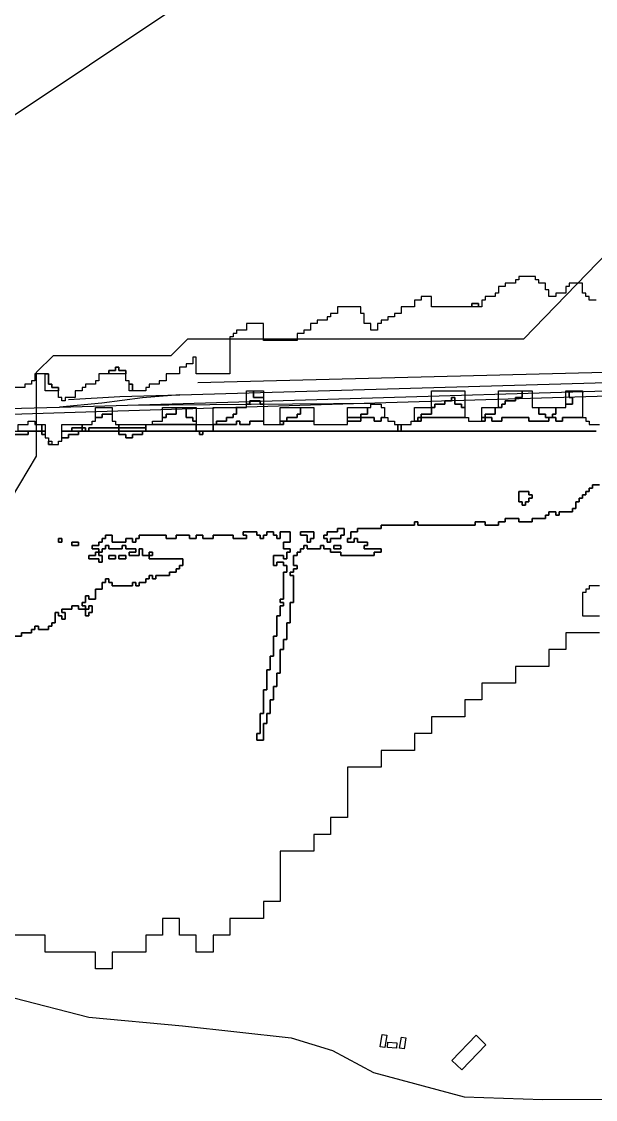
# Model space of a CAD drawing. Header units: metres. Extents: x 553506 to 563855, y 142925 to 150243.
# Drawn here: x 557246 to 557588, y 145602 to 146244 of the extents above; entities that cross this region are included whole.
import ezdxf

# ---------------------------------------------------------------- set-up
doc = ezdxf.new("R2010")
doc.units = ezdxf.units.M
for name, color, linetype in [('C-BUILDINGS', 8, 'Continuous'), ('C-FLOOD_ZONE_3', 150, 'Continuous'), ('C-RAILWAYS', 250, 'Continuous'), ('C-ROADS', 33, 'Continuous'), ('C-WATERWAYS', 5, 'Continuous'), ('E-132KV-UGC-ALT', 8, 'Continuous')]:
    doc.layers.add(name, color=color, linetype=linetype)

msp = doc.modelspace()

# ---------------------------------------------------------------- linework, layer by layer
at = {"layer": 'C-BUILDINGS'}
for points in [[(557462.3319, 145633.1402), (557459.5215, 145633.5549), (557460.609, 145640.9784), (557463.4123, 145640.5634), (557462.3319, 145633.1402)], [(557473.6901, 145632.4643), (557471.0827, 145632.8741), (557472.1037, 145639.2715), (557474.7184, 145638.8508), (557473.6901, 145632.4643)], [(557522.4085, 145634.8364), (557508.0255, 145619.8714), (557502.1748, 145625.4684), (557516.5577, 145640.4334), (557522.4085, 145634.8364)], [(557469.1531, 145632.8483), (557463.888, 145633.2547), (557464.1274, 145636.4006), (557469.3921, 145636.0054), (557469.1531, 145632.8483)]]:
    msp.add_lwpolyline(points, close=True, dxfattribs=at)
at = {"layer": 'C-FLOOD_ZONE_3'}
for points in [[(557588, 146078), (557584, 146078), (557584, 146080), (557582, 146080), (557582, 146082), (557580, 146082), (557580, 146086), (557580, 146088), (557572, 146088), (557572, 146086), (557570, 146086), (557570, 146084), (557570, 146082), (557564, 146082), (557564, 146080), (557562, 146080), (557560, 146080), (557560, 146082), (557560, 146084), (557558, 146084), (557558, 146088), (557554, 146088), (557554, 146090), (557552, 146090), (557552, 146092), (557542, 146092), (557542, 146090), (557540, 146090), (557540, 146088), (557534, 146088), (557534, 146086), (557530, 146086), (557530, 146084), (557530, 146082), (557528, 146082), (557528, 146080), (557522, 146080), (557522, 146078), (557520, 146078), (557520, 146076), (557520, 146074), (557518, 146074), (557518, 146076), (557514, 146076), (557514, 146074), (557510, 146074), (557490, 146074), (557490, 146080), (557484, 146080), (557484, 146078), (557480, 146078), (557480, 146076), (557480, 146074), (557478, 146074), (557472, 146074), (557472, 146070), (557468, 146070), (557468, 146068), (557464, 146068), (557464, 146066), (557460, 146066), (557460, 146064), (557458, 146064), (557458, 146060), (557454, 146060), (557454, 146064), (557452, 146064), (557450, 146064), (557450, 146068), (557450, 146070), (557448, 146070), (557448, 146074), (557438, 146074), (557434, 146074), (557434, 146070), (557430, 146070), (557430, 146068), (557428, 146068), (557428, 146066), (557422, 146066), (557422, 146064), (557420, 146064), (557418, 146064), (557418, 146060), (557414, 146060), (557414, 146058), (557410, 146058), (557410, 146054), (557390, 146054), (557390, 146064), (557384, 146064), (557380, 146064), (557380, 146060), (557374, 146060), (557374, 146058), (557372, 146058), (557372, 146056), (557370, 146056), (557370, 146034), (557350, 146034), (557350, 146044), (557348, 146044), (557348, 146040), (557344, 146040), (557344, 146038), (557340, 146038), (557340, 146036), (557340, 146034), (557334, 146034), (557332, 146034), (557332, 146030), (557328, 146030), (557328, 146028), (557322, 146028), (557322, 146026), (557320, 146026), (557320, 146024), (557312, 146024), (557312, 146028), (557310, 146028), (557310, 146030), (557308, 146030), (557308, 146034), (557308, 146036), (557304, 146036), (557304, 146038), (557302, 146038), (557302, 146036), (557298, 146036), (557298, 146034), (557292, 146034), (557292, 146030), (557290, 146030), (557290, 146028), (557284, 146028), (557284, 146026), (557282, 146026), (557282, 146024), (557280, 146024), (557278, 146024), (557278, 146020), (557272, 146020), (557272, 146018), (557270, 146018), (557270, 146020), (557268, 146020), (557268, 146024), (557268, 146026), (557264, 146026), (557264, 146028), (557262, 146028), (557262, 146034), (557260, 146034), (557254, 146034), (557254, 146030), (557252, 146030), (557252, 146028), (557248, 146028), (557248, 146026), (557242, 146026)], [(557587.999, 146000), (557550, 146000), (557538, 146000), (557495.3019, 146000), (557487.763, 146000), (557472, 146000), (557472.0003, 146003.9997), (557478, 146004), (557478, 146006), (557480, 146006), (557482, 146006.0005), (557483.999, 146006.001), (557483.9997, 146008.0003), (557508, 146008.001), (557510.0003, 146008.0003), (557511.9995, 146008), (557512.0005, 146006), (557513.9995, 146006), (557520.0003, 146006.0007), (557521.999, 146006.001), (557521.9997, 146008.0003), (557524, 146008.001), (557526.0006, 146008.0006), (557526.001, 146006.001), (557531.999, 146006.001), (557531.9994, 146008.0006), (557534, 146008.001), (557540, 146008.001), (557548.0006, 146008.0006), (557548.001, 146006.001), (557550, 146006.001), (557550, 146006.001), (557558, 146006.001), (557559.999, 146006.001), (557559.999, 146008), (557562, 146008.0005), (557564.0006, 146008.0006), (557564.001, 146006.001), (557567.999, 146006.001), (557567.9994, 146008.0006), (557580, 146008.0005), (557582, 146008), (557582, 146006.0005), (557584, 146005.9995), (557584, 146004), (557590, 146004)], [(557240, 145998.0005), (557249.999, 145998.001), (557249.999, 146000), (557254, 146000), (557258, 146000), (557258, 145998), (557260, 145998), (557260, 145996.0005), (557262, 145995.9995), (557262, 145994), (557262, 145992), (557264, 145992), (557268, 145992), (557268, 145994), (557270, 145994), (557270, 145996), (557274, 145996), (557274, 145997.9995), (557276.001, 145998), (557280, 145998), (557280, 145999.9995), (557284.001, 146000), (557285.999, 146000), (557298, 146000), (557304, 145999.9995), (557304, 145998), (557308, 145998), (557308, 145996.0005), (557310.0005, 145996), (557312, 145996), (557312, 145998), (557313.999, 145998), (557318, 145998.0005), (557318, 146000), (557335.999, 146000), (557346.001, 146000), (557347.999, 146000), (557352, 145999.9995), (557352, 145998), (557353.9995, 145998), (557354.0005, 146000), (557366.5311, 146000), (557367.999, 146000), (557370.001, 146000), (557372, 146000), (557374, 146000), (557375.999, 146000), (557378.001, 146000), (557385.999, 146000), (557390.001, 146000), (557392, 146000), (557422, 146000), (557432, 146000), (557449.999, 146000), (557454.001, 146000), (557462, 146000), (557463.999, 146000), (557466.001, 146000), (557487.763, 146000), (557495.3019, 146000), (557540, 146000), (557544, 146000), (557587.999, 146000)], [(557242.001, 145877.999), (557246.0006, 145877.9994), (557246.001, 145879.999), (557252.0006, 145879.9994), (557252.001, 145881.999), (557254.0006, 145881.9994), (557254.001, 145883.999), (557255.999, 145883.999), (557255.9994, 145881.9994), (557262.0006, 145881.9994), (557262.001, 145883.999), (557264.0006, 145883.9994), (557264.001, 145885.999), (557266.0006, 145885.9994), (557266.001, 145891.999), (557267.999, 145891.999), (557267.9994, 145889.9994), (557269.999, 145889.999), (557269.9994, 145887.9994), (557272.0006, 145887.9994), (557272.0006, 145892.0006), (557270.001, 145892.001), (557270.001, 145893.999), (557276.0006, 145893.9994), (557276.001, 145895.999), (557279.999, 145895.999), (557279.9994, 145893.9994), (557284, 145894), (557284.0006, 145896.0006), (557282.001, 145896.001), (557282.001, 145897.999), (557284.0006, 145897.9994), (557284.001, 145901.999), (557285.999, 145901.999), (557285.9994, 145899.9994), (557290.0006, 145899.9994), (557290.001, 145905.999), (557294.0006, 145905.9994), (557294.001, 145909.999), (557296.0006, 145909.9994), (557296.001, 145911.999), (557297.999, 145911.999), (557297.9994, 145909.9994), (557299.999, 145909.999), (557299.9994, 145907.9994), (557312.0006, 145907.9994), (557312.001, 145909.999), (557313.999, 145909.999), (557313.9994, 145907.9994), (557316.0006, 145907.9994), (557316.001, 145909.999), (557320.0006, 145909.9994), (557320.001, 145911.999), (557322.0006, 145911.9994), (557322.001, 145913.999), (557323.999, 145913.999), (557323.9994, 145911.9994), (557326.0006, 145911.9994), (557326.001, 145913.999), (557334.0006, 145913.9994), (557334.001, 145915.999), (557338.0006, 145915.9994), (557338.001, 145917.999), (557340.0006, 145917.9994), (557340.001, 145919.999), (557342.0006, 145919.9994), (557342.0006, 145924.0006), (557322.001, 145924.001), (557322, 145926), (557318.001, 145926.001), (557318.0006, 145930.0006), (557315.9994, 145930.0006), (557315.999, 145926.001), (557310.001, 145926.001), (557310.001, 145927.999), (557314.0006, 145927.9994), (557314.0006, 145930.0006), (557308.001, 145930.001), (557308.0006, 145932.0006), (557305.9994, 145932.0006), (557305.999, 145930.001), (557298.001, 145930.001), (557298.0006, 145932.0006), (557295.9994, 145932.0006), (557295.999, 145930.001), (557293.9994, 145930.0006), (557293.999, 145928.001), (557292, 145928), (557292.0006, 145930.0006), (557288.001, 145930.001), (557288.001, 145931.999), (557292.0006, 145931.9994), (557292.001, 145933.999), (557294.0006, 145933.9994), (557294.001, 145935.999), (557296.0006, 145935.9994), (557296.001, 145937.999), (557299.999, 145937.999), (557299.9994, 145933.9994), (557308.0006, 145933.9994), (557308.001, 145935.999), (557311.999, 145935.999), (557311.9994, 145933.9994), (557314.0006, 145933.9994), (557314.001, 145935.999), (557316.0006, 145935.9994), (557316.001, 145937.999), (557320, 145937.999), (557331.999, 145937.999), (557331.9994, 145935.9994), (557338.0006, 145935.9994), (557338.001, 145937.999), (557340, 145937.999), (557345.999, 145937.999), (557345.9994, 145935.9994), (557350.0006, 145935.9994), (557350.001, 145937.999), (557353.999, 145937.999), (557353.9994, 145935.9994), (557358, 145935.999), (557360.0006, 145935.9994), (557360.001, 145937.999), (557366, 145937.999), (557371.999, 145937.999), (557371.9994, 145935.9994), (557380.0006, 145935.9994), (557380.0006, 145938.0006), (557378.001, 145938.001), (557378.001, 145939.999), (557385.999, 145939.999), (557385.9994, 145937.9994), (557387.999, 145937.999), (557387.9994, 145935.9994), (557390.0006, 145935.9994), (557390.001, 145937.999), (557392.0006, 145937.9994), (557392.001, 145939.999), (557394, 145939.999), (557395.999, 145939.999), (557395.9994, 145937.9994), (557397.999, 145937.999), (557397.9994, 145935.9994), (557400.0006, 145935.9994), (557400.001, 145938), (557400.001, 145939.999), (557405.999, 145939.999), (557405.999, 145934.001), (557401.9994, 145934.0006), (557401.9994, 145929.9994), (557405.999, 145929.999), (557405.999, 145928.001), (557403.9994, 145928.0006), (557403.999, 145924.001), (557402.001, 145924.001), (557402.0006, 145926.0006), (557395.9994, 145926.0006), (557395.9994, 145919.9994), (557398.0006, 145919.9994), (557398.001, 145921.999), (557401.999, 145921.999), (557401.9994, 145919.9994), (557403.999, 145919.999), (557403.999, 145916.001), (557401.9994, 145916.0006), (557401.999, 145900.001), (557399.9994, 145900.0006), (557399.9994, 145897.9994), (557401.999, 145897.999), (557401.999, 145896.001), (557399.9994, 145896.0006), (557399.999, 145890.001), (557397.9994, 145890.0006), (557397.999, 145878.001), (557395.9994, 145878.0006), (557395.999, 145866.001), (557393.9994, 145866.0006), (557393.999, 145858.001), (557391.9994, 145858.0006), (557391.999, 145846.001), (557389.9994, 145846.0006), (557389.999, 145832.001), (557387.9994, 145832.0006), (557387.999, 145820.001), (557385.9994, 145820.0006), (557385.9994, 145815.9994), (557390.0006, 145815.9994), (557390.001, 145825.999), (557392.0006, 145825.9994), (557392.001, 145831.999), (557394.0006, 145831.9994), (557394.001, 145839.999), (557396.0006, 145839.9994), (557396.001, 145847.999), (557398.0006, 145847.9994), (557398.001, 145855.999), (557400.0006, 145855.9994), (557400.001, 145869.999), (557402.0006, 145869.9994), (557402.001, 145875.999), (557404.0006, 145875.9994), (557404.001, 145885.999), (557406.0006, 145885.9994), (557406.001, 145897.999), (557408.0006, 145897.9994), (557408.0006, 145914.0006), (557406.001, 145914.001), (557406.001, 145915.999), (557408.0006, 145915.9994), (557408.001, 145917.999), (557410.0006, 145917.9994), (557410.0006, 145920.0006), (557408.001, 145920.001), (557408.001, 145925.999), (557410.0006, 145925.9994), (557410.001, 145927.999), (557412.0006, 145927.9994), (557412.001, 145929.999), (557414.0006, 145929.9994), (557414.001, 145931.999), (557415.999, 145931.999), (557415.9994, 145929.9994), (557424.0006, 145929.9994), (557424.001, 145931.999), (557425.999, 145931.999), (557425.9994, 145929.9994), (557429.999, 145929.999), (557429.9994, 145927.9994), (557435.999, 145927.999), (557435.9994, 145925.9994), (557456.0006, 145925.9994), (557456.001, 145927.999), (557460.0006, 145927.9994), (557460.0006, 145930.0006), (557450.001, 145930.001), (557450.001, 145931.999), (557452.0006, 145931.9994), (557452.0006, 145934.0006), (557446.001, 145934.001), (557446.0006, 145936.0006), (557443.9994, 145936.0006), (557443.999, 145934.001), (557440.001, 145934.001), (557440.001, 145935.999), (557442.0006, 145935.9994), (557442.001, 145939.999), (557446.0006, 145939.9994), (557446.001, 145941.999), (557460.0006, 145941.9994), (557460.001, 145943.999), (557462, 145943.999), (557464, 145943.999), (557472, 145943.999), (557476, 145943.999), (557480.0006, 145943.9994), (557480.001, 145945.999), (557481.999, 145945.999), (557481.9994, 145943.9994), (557516.0006, 145943.9994), (557516.001, 145945.999), (557521.999, 145945.999), (557521.9994, 145943.9994), (557530.0006, 145943.9994), (557530.001, 145945.999), (557534.0006, 145945.9994), (557534.001, 145947.999), (557541.999, 145947.999), (557541.9994, 145945.9994), (557550.0006, 145945.9994), (557550.001, 145947.999), (557558.0006, 145947.9994), (557558.001, 145949.999), (557560.0006, 145949.9994), (557560.001, 145951.999), (557563.999, 145951.999), (557563.9994, 145949.9994), (557566.0006, 145949.9994), (557566.001, 145951.999), (557574.0006, 145951.9994), (557574.001, 145953.999), (557576.0006, 145953.9994), (557576.001, 145957.999), (557578.0006, 145957.9994), (557578.001, 145959.999), (557580.0006, 145959.9994), (557580.001, 145961.999), (557582.0006, 145961.9994), (557582.001, 145963.999), (557584.0006, 145963.9994), (557584.001, 145965.999), (557586.0006, 145965.9994), (557586.001, 145967.999), (557590.0006, 145967.9994)], [(557590.0006, 145967.9994), (557586.001, 145967.999), (557586.0006, 145965.9994), (557584.001, 145965.999), (557584.0006, 145963.9994), (557582.001, 145963.999), (557582.0006, 145961.9994), (557580.001, 145961.999), (557580.0006, 145959.9994), (557578.001, 145959.999), (557578.0006, 145957.9994), (557576.001, 145957.999), (557576.0006, 145953.9994), (557574.001, 145953.999), (557574.0006, 145951.9994), (557566.001, 145951.999), (557566.0006, 145949.9994), (557563.9994, 145949.9994), (557563.999, 145951.999), (557560.001, 145951.999), (557560.0006, 145949.9994), (557558.001, 145949.999), (557558.0006, 145947.9994), (557550.001, 145947.999), (557550.0006, 145945.9994), (557541.9994, 145945.9994), (557541.999, 145947.999), (557534.001, 145947.999), (557534.0006, 145945.9994), (557530.001, 145945.999), (557530.0006, 145943.9994), (557521.9994, 145943.9994), (557521.999, 145945.999), (557516.001, 145945.999), (557516.0006, 145943.9994), (557481.9994, 145943.9994), (557481.999, 145945.999), (557480.001, 145945.999), (557480.0006, 145943.9994), (557476, 145943.999), (557472, 145943.999), (557464, 145943.999), (557462, 145943.999), (557460.001, 145943.999), (557460.0006, 145941.9994), (557446.001, 145941.999), (557446.0006, 145939.9994), (557442.001, 145939.999), (557442.0006, 145935.9994), (557440.001, 145935.999), (557440.001, 145934.001), (557443.999, 145934.001), (557443.9994, 145936.0006), (557446.0006, 145936.0006), (557446.001, 145934.001), (557452.0006, 145934.0006), (557452.0006, 145931.9994), (557450.001, 145931.999), (557450.001, 145930.001), (557460.0006, 145930.0006), (557460.0006, 145927.9994), (557456.001, 145927.999), (557456.0006, 145925.9994), (557435.9994, 145925.9994), (557435.999, 145927.999), (557429.9994, 145927.9994), (557429.999, 145929.999), (557425.9994, 145929.9994), (557425.999, 145931.999), (557424.001, 145931.999), (557424.0006, 145929.9994), (557415.9994, 145929.9994), (557415.999, 145931.999), (557414.001, 145931.999), (557414.0006, 145929.9994), (557412.001, 145929.999), (557412.0006, 145927.9994), (557410.001, 145927.999), (557410.0006, 145925.9994), (557408.001, 145925.999), (557408.001, 145920.001), (557410.0006, 145920.0006), (557410.0006, 145917.9994), (557408.001, 145917.999), (557408.0006, 145915.9994), (557406.001, 145915.999), (557406.001, 145914.001), (557408.0006, 145914.0006), (557408.0006, 145897.9994), (557406.001, 145897.999), (557406.0006, 145885.9994), (557404.001, 145885.999), (557404.0006, 145875.9994), (557402.001, 145875.999), (557402.0006, 145869.9994), (557400.001, 145869.999), (557400.0006, 145855.9994), (557398.001, 145855.999), (557398.0006, 145847.9994), (557396.001, 145847.999), (557396.0006, 145839.9994), (557394.001, 145839.999), (557394.0006, 145831.9994), (557392.001, 145831.999), (557392.0006, 145825.9994), (557390.001, 145825.999), (557390.0006, 145815.9994), (557385.9994, 145815.9994), (557385.9994, 145820.0006), (557387.999, 145820.001), (557387.9994, 145832.0006), (557389.999, 145832.001), (557389.9994, 145846.0006), (557391.999, 145846.001), (557391.9994, 145858.0006), (557393.999, 145858.001), (557393.9994, 145866.0006), (557395.999, 145866.001), (557395.9994, 145878.0006), (557397.999, 145878.001), (557397.9994, 145890.0006), (557399.999, 145890.001), (557399.9994, 145896.0006), (557401.999, 145896.001), (557401.999, 145897.999), (557399.9994, 145897.9994), (557399.9994, 145900.0006), (557401.999, 145900.001), (557401.9994, 145916.0006), (557403.999, 145916.001), (557403.999, 145919.999), (557401.9994, 145919.9994), (557401.999, 145921.999), (557398.001, 145921.999), (557398.0006, 145919.9994), (557395.9994, 145919.9994), (557395.9994, 145926.0006), (557402.0006, 145926.0006), (557402.001, 145924.001), (557403.999, 145924.001), (557403.9994, 145928.0006), (557405.999, 145928.001), (557405.999, 145929.999), (557401.9994, 145929.9994), (557401.9994, 145934.0006), (557405.999, 145934.001), (557405.999, 145939.999), (557400.001, 145939.999), (557400.001, 145938), (557400.0006, 145935.9994), (557397.9994, 145935.9994), (557397.999, 145937.999), (557395.9994, 145937.9994), (557395.999, 145939.999), (557394, 145939.999), (557392.001, 145939.999), (557392.0006, 145937.9994), (557390.001, 145937.999), (557390.0006, 145935.9994), (557387.9994, 145935.9994), (557387.999, 145937.999), (557385.9994, 145937.9994), (557385.999, 145939.999), (557378.001, 145939.999), (557378.001, 145938.001), (557380.0006, 145938.0006), (557380.0006, 145935.9994), (557371.9994, 145935.9994), (557371.999, 145937.999), (557366, 145937.999), (557360.001, 145937.999), (557360.0006, 145935.9994), (557358, 145935.999), (557353.9994, 145935.9994), (557353.999, 145937.999), (557350.001, 145937.999), (557350.0006, 145935.9994), (557345.9994, 145935.9994), (557345.999, 145937.999), (557340, 145937.999), (557338.001, 145937.999), (557338.0006, 145935.9994), (557331.9994, 145935.9994), (557331.999, 145937.999), (557320, 145937.999), (557316.001, 145937.999), (557316.0006, 145935.9994), (557314.001, 145935.999), (557314.0006, 145933.9994), (557311.9994, 145933.9994), (557311.999, 145935.999), (557308.001, 145935.999), (557308.0006, 145933.9994), (557299.9994, 145933.9994), (557299.999, 145937.999), (557296.001, 145937.999), (557296.0006, 145935.9994), (557294.001, 145935.999), (557294.0006, 145933.9994), (557292.001, 145933.999), (557292.0006, 145931.9994), (557288.001, 145931.999), (557288.001, 145930.001), (557292.0006, 145930.0006), (557292, 145928), (557293.999, 145928.001), (557293.9994, 145930.0006), (557295.999, 145930.001), (557295.9994, 145932.0006), (557298.0006, 145932.0006), (557298.001, 145930.001), (557305.999, 145930.001), (557305.9994, 145932.0006), (557308.0006, 145932.0006), (557308.001, 145930.001), (557314.0006, 145930.0006), (557314.0006, 145927.9994), (557310.001, 145927.999), (557310.001, 145926.001), (557315.999, 145926.001), (557315.9994, 145930.0006), (557318.0006, 145930.0006), (557318.001, 145926.001), (557322, 145926), (557322.001, 145924.001), (557342.0006, 145924.0006), (557342.0006, 145919.9994), (557340.001, 145919.999), (557340.0006, 145917.9994), (557338.001, 145917.999), (557338.0006, 145915.9994), (557334.001, 145915.999), (557334.0006, 145913.9994), (557326.001, 145913.999), (557326.0006, 145911.9994), (557323.9994, 145911.9994), (557323.999, 145913.999), (557322.001, 145913.999), (557322.0006, 145911.9994), (557320.001, 145911.999), (557320.0006, 145909.9994), (557316.001, 145909.999), (557316.0006, 145907.9994), (557313.9994, 145907.9994), (557313.999, 145909.999), (557312.001, 145909.999), (557312.0006, 145907.9994), (557299.9994, 145907.9994), (557299.999, 145909.999), (557297.9994, 145909.9994), (557297.999, 145911.999), (557296.001, 145911.999), (557296.0006, 145909.9994), (557294.001, 145909.999), (557294.0006, 145905.9994), (557290.001, 145905.999), (557290.0006, 145899.9994), (557285.9994, 145899.9994), (557285.999, 145901.999), (557284.001, 145901.999), (557284.0006, 145897.9994), (557282.001, 145897.999), (557282.001, 145896.001), (557284.0006, 145896.0006), (557284, 145894), (557279.9994, 145893.9994), (557279.999, 145895.999), (557276.001, 145895.999), (557276.0006, 145893.9994), (557270.001, 145893.999), (557270.001, 145892.001), (557272.0006, 145892.0006), (557272.0006, 145887.9994), (557269.9994, 145887.9994), (557269.999, 145889.999), (557267.9994, 145889.9994), (557267.999, 145891.999), (557266.001, 145891.999), (557266.0006, 145885.9994), (557264.001, 145885.999), (557264.0006, 145883.9994), (557262.001, 145883.999), (557262.0006, 145881.9994), (557255.9994, 145881.9994), (557255.999, 145883.999), (557254.001, 145883.999), (557254.0006, 145881.9994), (557252.001, 145881.999), (557252.0006, 145879.9994), (557246.001, 145879.999), (557246.0006, 145877.9994), (557242.001, 145877.999)], [(557590, 145908), (557584, 145908), (557584, 145906), (557582, 145906), (557582, 145904), (557580, 145904), (557580, 145890), (557590, 145890)], [(557590, 145880), (557570, 145880), (557570, 145870), (557560, 145870), (557560, 145860), (557540, 145860), (557540, 145850), (557520, 145850), (557520, 145840), (557510, 145840), (557510, 145830), (557490, 145830), (557490, 145820), (557480, 145820), (557480, 145810), (557460, 145810), (557460, 145800), (557440, 145800), (557440, 145770), (557430, 145770), (557430, 145760), (557420, 145760), (557420, 145750), (557400, 145750), (557400, 145720), (557390, 145720), (557390, 145710), (557370, 145710), (557370, 145700), (557360, 145700), (557360, 145690), (557350, 145690), (557350, 145700), (557340, 145700), (557340, 145710), (557330, 145710), (557330, 145700), (557320, 145700), (557320, 145690), (557300, 145690), (557300, 145680), (557290, 145680), (557290, 145690), (557260, 145690), (557260, 145700), (557240, 145700)]]:
    msp.add_lwpolyline(points, dxfattribs=at)
for points in [[(557518, 146074), (557514, 146074), (557514, 146076), (557518, 146076), (557518, 146074)], [(557308, 146034), (557298, 146034), (557298, 146036), (557302, 146036), (557302, 146038), (557304, 146038), (557304, 146036), (557308, 146036), (557308, 146034)], [(557260, 146024), (557260, 146034), (557262, 146034), (557262, 146028), (557264, 146028), (557264, 146026), (557268, 146026), (557268, 146024), (557260, 146024)], [(557312, 146024), (557310, 146024), (557310, 146028), (557312, 146028), (557312, 146024)], [(557390, 146016), (557388, 146016), (557388, 146018), (557382, 146018), (557382, 146016), (557380, 146016), (557380, 146024), (557384, 146024), (557384, 146020), (557390, 146020), (557390, 146016)], [(557384, 146024), (557390, 146024), (557390, 146020), (557384, 146020), (557384, 146024)], [(557502, 146020), (557502, 146018), (557498, 146018), (557498, 146016), (557492, 146016), (557492, 146014), (557490, 146014), (557490, 146024), (557502, 146024), (557510, 146024), (557510, 146014), (557508, 146014), (557508, 146016), (557504, 146016), (557504, 146020), (557502, 146020)], [(557534, 146008.001), (557531.9994, 146008.0006), (557531.999, 146006.001), (557526.001, 146006.001), (557526.0006, 146008.0006), (557524, 146008.001), (557521.9995, 146008.0005), (557522, 146010), (557528, 146010), (557528, 146014), (557530, 146014), (557532, 146014), (557532, 146016), (557534, 146016), (557534, 146018), (557540, 146018), (557540, 146020), (557544, 146020), (557544, 146024), (557550, 146024), (557550, 146020), (557550, 146014), (557554, 146014), (557554, 146010), (557558, 146010), (557558, 146008), (557559.999, 146008), (557559.999, 146006.001), (557558, 146006.001), (557550, 146006.001), (557548.001, 146006.001), (557548.0006, 146008.0006), (557540, 146008.001), (557534, 146008.001)], [(557544, 146024), (557544, 146020), (557540, 146020), (557540, 146018), (557534, 146018), (557534, 146016), (557532, 146016), (557532, 146014), (557530, 146014), (557530, 146024), (557544, 146024)], [(557564.001, 146006.001), (557564.0006, 146008.0006), (557562, 146008.001), (557562, 146010), (557564, 146010), (557564, 146014), (557570, 146014), (557570, 146016), (557574, 146016), (557574, 146018), (557574, 146020), (557572, 146020), (557572, 146024), (557580, 146024), (557580, 146014), (557580, 146008.001), (557567.9994, 146008.0006), (557567.999, 146006.001), (557564.001, 146006.001)], [(557570, 146016), (557570, 146024), (557572, 146024), (557572, 146020), (557574, 146020), (557574, 146018), (557574, 146016), (557570, 146016)], [(557374, 146010), (557374, 146014), (557380, 146014), (557380, 146016), (557382, 146016), (557382, 146018), (557388, 146018), (557388, 146016), (557390, 146016), (557390, 146014), (557390, 146006.001), (557381.9994, 146006.0006), (557381.999, 146004.001), (557376.001, 146004.001), (557376.0006, 146006.0006), (557373.9994, 146006.0006), (557373.999, 146004.001), (557372, 146004.001), (557362, 146004.001), (557362, 146006), (557368, 146006), (557368, 146008), (557370, 146008), (557372, 146008), (557372, 146010), (557374, 146010)], [(557490, 146014), (557492, 146014), (557492, 146016), (557498, 146016), (557498, 146018), (557502, 146018), (557502, 146020), (557504, 146020), (557504, 146016), (557508, 146016), (557508, 146014), (557510, 146014), (557510, 146008.001), (557508, 146008.001), (557483.9995, 146008.0005), (557484, 146010), (557490, 146010), (557490, 146014)], [(557290, 146008), (557290, 146014), (557300, 146014), (557300, 146010), (557294, 146010), (557294, 146008), (557290, 146008)], [(557344, 146014), (557344, 146008), (557348, 146008), (557348, 146006), (557350, 146006), (557350, 146004.001), (557336, 146004.001), (557330, 146004.001), (557324, 146004.001), (557324, 146006), (557330, 146006), (557330, 146008), (557332, 146008), (557332, 146010), (557338, 146010), (557338, 146014), (557344, 146014)], [(557332, 146008), (557330, 146008), (557330, 146014), (557338, 146014), (557338, 146010), (557332, 146010), (557332, 146008)], [(557344, 146008), (557344, 146014), (557350, 146014), (557350, 146006), (557348, 146006), (557348, 146008), (557344, 146008)], [(557362, 146004.001), (557360, 146004.001), (557360, 146014), (557374, 146014), (557374, 146010), (557372, 146010), (557372, 146008), (557370, 146008), (557368, 146008), (557368, 146006), (557362, 146006), (557362, 146004.001)], [(557400, 146014), (557412, 146014), (557412, 146010), (557410, 146010), (557410, 146008), (557404, 146008), (557404, 146006.001), (557402, 146006.001), (557400, 146006.001), (557400, 146014)], [(557412, 146010), (557412, 146014), (557414, 146014), (557418, 146014), (557420, 146014), (557420, 146006.001), (557418, 146006.001), (557414, 146006.001), (557410, 146006.001), (557404, 146006.001), (557404, 146008), (557410, 146008), (557410, 146010), (557412, 146010)], [(557440, 146008), (557440, 146010), (557440, 146014), (557452, 146014), (557452, 146010), (557448, 146010), (557447.9994, 146008.0006), (557442, 146008), (557440, 146008)], [(557456.001, 146006.001), (557456.0006, 146008.0006), (557447.9995, 146008.0005), (557448, 146010), (557452, 146010), (557452, 146014), (557454, 146014), (557454, 146016), (557460, 146016), (557460, 146014), (557462, 146014), (557462, 146008.001), (557459.9994, 146008.0006), (557459.999, 146006.001), (557456.001, 146006.001)], [(557482, 146006.001), (557480, 146006.001), (557480, 146014), (557490, 146014), (557490, 146010), (557484, 146010), (557483.9994, 146008.0006), (557482, 146008), (557482, 146006.001)], [(557520, 146014), (557528, 146014), (557528, 146010), (557522, 146010), (557521.9994, 146008.0006), (557520.0006, 146008.0006), (557520, 146014)], [(557558, 146010), (557554, 146010), (557554, 146014), (557564, 146014), (557564, 146010), (557562, 146010), (557562, 146008.001), (557559.9994, 146008.0006), (557558, 146008), (557558, 146010)], [(557244, 146004), (557250, 146004), (557250, 146006), (557254, 146006), (557254, 146004), (557258, 146004), (557258, 146000.001), (557254, 146000.001), (557249.9994, 146000.0006), (557244, 146000), (557244, 146004)], [(557284.001, 146000.001), (557284.0006, 146002.0006), (557282, 146002.001), (557282, 146004), (557288, 146004), (557288, 146006), (557290, 146006), (557290, 146008), (557294, 146008), (557294, 146010), (557300, 146010), (557300, 146006), (557302, 146006), (557302, 146004), (557304, 146004), (557304, 146002.001), (557302, 146002.001), (557298, 146002.001), (557285.9994, 146002.0006), (557285.999, 146000.001), (557284.001, 146000.001)], [(557375.999, 146000), (557374, 146000), (557372, 146000), (557370.001, 146000), (557367.999, 146000), (557366.5311, 146000), (557360, 146000), (557360, 146004), (557362, 146004.0005), (557372, 146004.001), (557373.999, 146004.001), (557373.9994, 146006.0006), (557376.0006, 146006.0006), (557376.001, 146004.001), (557381.999, 146004.001), (557381.9994, 146006.0006), (557390, 146006.001), (557390, 146004.0005), (557394.0005, 146004), (557395.999, 146004), (557398, 146004), (557400, 146004), (557401.9997, 146004.0003), (557402.0005, 146006), (557404, 146006.0005), (557410, 146006.001), (557414, 146006.001), (557418, 146006.001), (557420, 146006.0005), (557420, 146004.0005), (557422, 146004), (557434, 146004), (557440, 146004.0005), (557440, 146006.0005), (557442, 146006.001), (557447.999, 146006.001), (557447.9997, 146008.0003), (557456.0006, 146008.0006), (557456.001, 146006.001), (557459.999, 146006.001), (557459.9994, 146008.0006), (557462, 146008.0005), (557464, 146008), (557464.0003, 146006.0003), (557468, 146006), (557468, 146004.0005), (557470, 146003.9995), (557470, 146000), (557468, 146000), (557466.001, 146000), (557463.999, 146000), (557462, 146000), (557454.001, 146000), (557449.999, 146000), (557434, 146000), (557422, 146000), (557398, 146000), (557390.001, 146000), (557385.999, 146000), (557378.001, 146000), (557375.999, 146000)], [(557400, 146006.001), (557402.0003, 146006.0003), (557401.9997, 146004.0003), (557400, 146004.0005), (557400, 146006.001)], [(557447.9995, 146008.0005), (557447.999, 146006.001), (557442, 146006.001), (557440, 146006.001), (557440, 146008), (557442, 146008), (557447.9995, 146008.0005)], [(557482, 146008), (557483.9995, 146008.0005), (557483.999, 146006.001), (557482, 146006.001), (557482, 146008)], [(557521.9995, 146008.0005), (557521.999, 146006.001), (557520.001, 146006.001), (557520.001, 146008), (557521.9995, 146008.0005)], [(557240, 146000), (557249.999, 146000), (557249.999, 145998.001), (557240, 145998.001), (557240, 146000)], [(557258, 146000.001), (557258, 146004), (557260, 146004), (557260, 146000.001), (557258, 146000.001)], [(557260, 145998), (557258, 145998), (557258, 146000), (557260, 146000), (557260, 145998)], [(557270, 146000.001), (557270, 146004), (557282, 146004), (557282, 146002.001), (557275.9994, 146002.0006), (557275.999, 146000.001), (557270, 146000.001)], [(557274, 145996), (557270, 145996), (557270, 145998), (557270, 146000), (557275.999, 146000), (557280, 145999.9995), (557280, 145998), (557276.001, 145998), (557274, 145997.9995), (557274, 145996)], [(557282, 146000.0005), (557275.999, 146000.0005), (557275.9994, 146002.0006), (557282, 146002.001), (557282, 146000.0005)], [(557282, 146000.0005), (557282, 146002.001), (557284.0006, 146002.0006), (557284.001, 146000.0005), (557282, 146000.0005)], [(557285.9994, 146002.0006), (557298, 146002.001), (557302, 146002.001), (557304, 146002.001), (557304, 146000.0005), (557302, 146000), (557298, 146000), (557285.999, 146000.0005), (557285.9994, 146002.0006)], [(557304, 146004), (557319.999, 146004), (557319.999, 146002.001), (557304, 146002.001), (557304, 146004)], [(557314.001, 146000), (557304, 146000.0005), (557304, 146002.001), (557319.9997, 146002.0003), (557320, 146000), (557314.001, 146000)], [(557312, 145998), (557312, 145996), (557310.0005, 145996), (557308, 145996.0005), (557308, 145998), (557304, 145998), (557304, 145999.9995), (557314.001, 146000), (557318, 146000), (557318, 145998.0005), (557313.999, 145998), (557312, 145998)], [(557336, 146004.001), (557350, 146004.0005), (557350, 146000.0005), (557347.999, 146000), (557346.001, 146000), (557335.999, 146000), (557320, 146000), (557320, 146002), (557320, 146004), (557322, 146004), (557323.9997, 146004.0003), (557330, 146004.001), (557336, 146004.001)], [(557360, 146004.0003), (557360, 146000), (557354.001, 146000), (557350, 146000.0005), (557350, 146004), (557360, 146004.0003)], [(557352, 145999.9995), (557354, 146000), (557353.9995, 145998), (557352, 145998), (557352, 145999.9995)], [(557470, 146003.9995), (557472, 146003.9995), (557472, 146000), (557470, 146000), (557470, 146003.9995)], [(557264, 145992), (557262, 145992), (557262, 145994), (557264, 145994), (557264, 145992)], [(557545.9994, 145958.0006), (557545.999, 145956.001), (557544.001, 145956.001), (557544.0006, 145958.0006), (557542.001, 145958.001), (557542.001, 145963.999), (557547.999, 145963.999), (557547.9994, 145961.9994), (557549.999, 145961.999), (557549.999, 145960.001), (557547.9994, 145960.0006), (557547.999, 145958.001), (557545.9994, 145958.0006)], [(557547.9994, 145960.0006), (557549.999, 145960.001), (557549.999, 145961.999), (557547.9994, 145961.9994), (557547.999, 145963.999), (557542.001, 145963.999), (557542.001, 145958.001), (557544.0006, 145958.0006), (557544.001, 145956.001), (557545.999, 145956.001), (557545.9994, 145958.0006), (557547.999, 145958.001), (557547.9994, 145960.0006)], [(557434.0006, 145939.9994), (557434.001, 145941.999), (557437.999, 145941.999), (557437.999, 145938.001), (557435.9994, 145938.0006), (557435.999, 145936.001), (557429.9994, 145936.0006), (557429.999, 145934.001), (557428.001, 145934.001), (557428.0006, 145936.0006), (557426.001, 145936.001), (557426.001, 145937.999), (557428.0006, 145937.9994), (557428.001, 145939.999), (557434.0006, 145939.9994)], [(557428.0006, 145936.0006), (557428.001, 145934.001), (557429.999, 145934.001), (557429.9994, 145936.0006), (557435.999, 145936.001), (557435.9994, 145938.0006), (557437.999, 145938.001), (557437.999, 145941.999), (557434.001, 145941.999), (557434.0006, 145939.9994), (557428.001, 145939.999), (557428.0006, 145937.9994), (557426.001, 145937.999), (557426.001, 145936.001), (557428.0006, 145936.0006)], [(557268.001, 145934.001), (557268.001, 145935.999), (557269.999, 145935.999), (557269.999, 145934.001), (557268.001, 145934.001)], [(557268.001, 145934.001), (557269.999, 145934.001), (557269.999, 145935.999), (557268.001, 145935.999), (557268.001, 145934.001)], [(557276.001, 145932.001), (557276.001, 145933.999), (557279.999, 145933.999), (557279.999, 145932.001), (557276.001, 145932.001)], [(557279.999, 145932.001), (557279.999, 145933.999), (557276.001, 145933.999), (557276.001, 145932.001), (557279.999, 145932.001)], [(557412.001, 145939.999), (557419.999, 145939.999), (557419.999, 145936.001), (557417.9994, 145936.0006), (557417.999, 145934.001), (557416.001, 145934.001), (557416.0006, 145938.0006), (557412.001, 145938.001), (557412.001, 145939.999)], [(557412.001, 145938.001), (557416.0006, 145938.0006), (557416.001, 145934.001), (557417.999, 145934.001), (557417.9994, 145936.0006), (557419.999, 145936.001), (557419.999, 145939.999), (557412.001, 145939.999), (557412.001, 145938.001)], [(557291.9994, 145925.9994), (557293.999, 145925.999), (557293.999, 145922.001), (557292.001, 145922.001), (557292.0006, 145924.0006), (557286.001, 145924.001), (557286.001, 145925.999), (557290.0006, 145925.9994), (557290.001, 145927.999), (557292, 145928), (557291.9994, 145925.9994)], [(557290.001, 145927.999), (557290.0006, 145925.9994), (557286.001, 145925.999), (557286.001, 145924.001), (557292.0006, 145924.0006), (557292.001, 145922.001), (557293.999, 145922.001), (557293.999, 145925.999), (557291.9994, 145925.9994), (557292, 145928), (557290.001, 145927.999)], [(557324.0006, 145925.9994), (557324.0006, 145928.0006), (557321.9994, 145928.0006), (557322, 145926), (557324.0006, 145925.9994)], [(557321.9994, 145928.0006), (557324.0006, 145928.0006), (557324.0006, 145925.9994), (557322, 145926), (557321.9994, 145928.0006)], [(557432.001, 145930.001), (557432.001, 145931.999), (557435.999, 145931.999), (557435.999, 145930.001), (557432.001, 145930.001)], [(557432.001, 145931.999), (557432.001, 145930.001), (557435.999, 145930.001), (557435.999, 145931.999), (557432.001, 145931.999)], [(557298.001, 145924.001), (557298.001, 145925.999), (557301.999, 145925.999), (557301.999, 145924.001), (557298.001, 145924.001)], [(557301.999, 145924.001), (557301.999, 145925.999), (557298.001, 145925.999), (557298.001, 145924.001), (557301.999, 145924.001)], [(557304.001, 145925.999), (557307.999, 145925.999), (557307.999, 145924.001), (557304.001, 145924.001), (557304.001, 145925.999)], [(557307.999, 145924.001), (557307.999, 145925.999), (557304.001, 145925.999), (557304.001, 145924.001), (557307.999, 145924.001)], [(557283.9994, 145889.9994), (557286.0006, 145889.9994), (557286.001, 145891.999), (557288.0006, 145891.9994), (557288.0006, 145896.0006), (557285.9994, 145896.0006), (557285.999, 145894.001), (557284, 145894), (557283.9994, 145889.9994)], [(557285.999, 145894.001), (557285.9994, 145896.0006), (557288.0006, 145896.0006), (557288.0006, 145891.9994), (557286.001, 145891.999), (557286.0006, 145889.9994), (557283.9994, 145889.9994), (557284, 145894), (557285.999, 145894.001)]]:
    msp.add_lwpolyline(points, close=True, dxfattribs=at)
at = {"layer": 'C-RAILWAYS'}
for points in [[(557350.9876, 146028.9399), (557671.5138, 146037.0723), (557693.7016, 146038.3096), (557715.1962, 146040.9391), (557733.4636, 146044.5827), (557749.6097, 146050.1201), (557761.6374, 146055.6312), (557797.1889, 146073.7512), (557844.8266, 146098.6533), (557859.3115, 146106.3548), (557874.9481, 146116.173), (557897.4907, 146130.4328), (557913.3598, 146139.0562), (557933.2626, 146147.7258), (557953.0394, 146154.1211), (558079.7847, 146188.3803)], [(557274.0214, 146018.7152), (557304.4466, 146020.6704), (557340.1519, 146021.4852), (557704.3059, 146032.0907), (557717.6869, 146033.158), (557729.6194, 146035.394), (557748.4049, 146040.6117), (557761.4991, 146046.0109), (557785.0098, 146055.6365), (557816.4426, 146070.3246), (557828.5664, 146075.6608), (557848.9482, 146086.2813), (557863.4045, 146095.1394), (557878.4432, 146103.4812), (557895.2477, 146111.933), (557907.2084, 146116.4297), (557922.3989, 146122.7841), (557936.3092, 146127.7859), (557954.0036, 146132.0804), (557969.607, 146133.8734), (558025.1817, 146136.695)], [(557268.6885, 146014.2671), (557309.1026, 146015.4707), (558157.3221, 146040.8706), (558181.5621, 146042.4625), (558196.6296, 146043.9503)], [(558197.3065, 146040.3651), (558177.182, 146038.666), (558157.6862, 146037.6765), (557456.3243, 146016.6404), (557213.9842, 146009.0207)], [(557340.1519, 146021.4852), (557317.9784, 146019.7824), (557293.8711, 146016.596), (557268.6885, 146014.2671)], [(557215.8616, 146012.8066), (557268.6885, 146014.2671)], [(557309.1026, 146015.4707), (557456.3243, 146016.6404)]]:
    msp.add_lwpolyline(points, dxfattribs=at)
at = {"layer": 'C-ROADS'}
msp.add_lwpolyline([(557241.49, 145662.7063), (557286.0159, 145651.2251), (557341.9051, 145645.9908), (557406.4991, 145639.0316), (557431.2201, 145631.3747), (557455.5949, 145618.3539), (557509.4682, 145603.8332), (557556.3421, 145602.276), (557607.4695, 145602.508), (557687.6027, 145612.7455), (557710.6617, 145614.143)], dxfattribs=at)
at = {"layer": 'C-WATERWAYS'}
msp.add_lwpolyline([(556390.5012, 146117.9061), (556509.8227, 146112.1454), (556632.2845, 146087.1176), (556644.3043, 146084.6571), (556815.7543, 146084.6996), (556979.623, 146079.9642), (557039.6516, 146091.2919), (557108.0615, 146111.2014), (557189.9376, 146153.6049), (557334.8921, 146250.3837), (557459.2684, 146346.4472), (557576.6428, 146433.5291), (557627.6202, 146481.0138), (557652.6496, 146503.5291), (557674.6955, 146536.2146), (557730.4183, 146601.2641)], dxfattribs=at)
at = {"layer": 'E-132KV-UGC-ALT'}
msp.add_lwpolyline([(557225, 145935), (557255, 145985), (557255, 146035), (557265, 146045), (557335, 146045), (557345, 146055), (557545, 146055), (557865, 146385), (557865, 146425), (557885, 146455), (557835, 146505), (557865, 146545), (557865, 146605), (557985, 146725), (558025, 146735), (558065, 146705), (558375, 146705), (558395, 146725), (558485, 146725), (558695, 146935), (558705, 147235)], dxfattribs=at)

doc.saveas('drawing.dxf')
